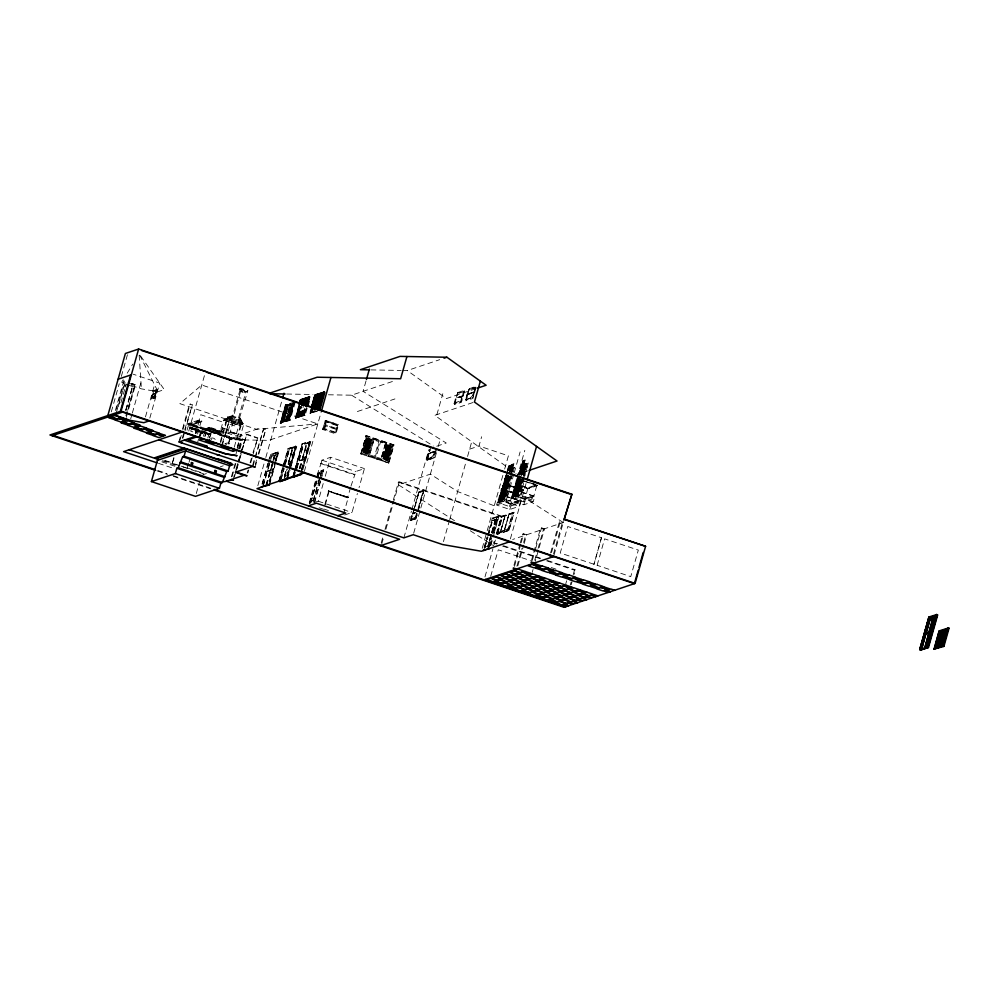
<?xml version="1.0" encoding="UTF-8"?>
<svg xmlns="http://www.w3.org/2000/svg" width="999" height="999" viewBox="0 0 999 999"><rect width="100%" height="100%" fill="white"/><g stroke="black" fill="none" stroke-linecap="round" stroke-linejoin="round"><path stroke-width="0.75" stroke-dasharray="5 3.75" d="M111.289 411.863L119.231 383.778M121.329 376.386L127.597 354.208M115.347 410.564L124.001 379.982M116.433 409.253L124.4 381.131M116.321 412.5L125.25 382.03L117.47 409.49M120.916 402.759L126.211 384.053L124.65 389.785M125.737 410.202L132.517 386.451L125.799 410.177M125.899 410.726L132.817 386.276M125.874 415.696L134.79 385.227L127.422 411.251M126.286 417.357L135.502 384.79L131.369 383.404M130.682 418.893L131.918 414.523M132.33 413.062L140.984 382.48M145.479 416.87L154.545 384.827M151.473 397.34L154.008 396.491L154.932 394.068L154.233 396.566L151.698 397.415L152.185 394.842L155.644 393.706C162.05 386.026 147.34 394.393 156.344 390.809L155.632 393.306L152.385 394.505L151.423 397.914L154.97 397.215L151.423 397.914M151.411 398.901L153.771 390.572L157.055 389.473L154.995 397.889L151.411 398.901L154.995 397.889M156.606 390.297L153.796 391.246L152.385 394.505M151.711 399.001L154.071 390.671L157.355 389.56M152.16 398.164L153.796 391.246M154.246 396.965L155.644 393.706M153.097 394.155L155.407 393.231L156.344 390.809M154.695 397.802L157.055 389.473M149.825 418.044L159.715 383.092L133.279 374.238M179.62 465.646L172.278 463.186L173.888 457.467M172.278 463.186L174.363 457.305M178.833 441.97L180.894 434.69M182.542 428.871L189.548 404.108L192.457 404.607L185.04 430.831M179.945 440.284L182.417 431.543M182.829 430.082L190.247 403.871M182.268 438.349L184.328 431.068M184.74 429.607L192.457 404.607M182.979 438.111L184.628 432.28M188.124 423.663L230.082 437.724L242.532 439.485L229.171 436.451L228.946 437.2L242.307 440.247L229.87 438.474L187.912 424.413L188.124 423.663L199.3 419.905L201.948 420.791L201.736 421.553L191.396 425.025L230.22 438.037L191.995 424.812L201.948 420.791M187.075 430.219L188.898 423.788M188.761 431.031L205.07 373.364M190.11 428.134C197.927 425.424 184.578 431.855 190.834 424.125M191.758 427.934L192.832 424.15M195.329 433.191L196.266 430.169L195.529 432.779L190.759 431.181L191.571 427.997L210.664 434.39M187.912 424.413L199.088 420.666L200.762 414.735L225.587 423.052M195.617 433.279L196.566 430.269L205.519 433.266L204.158 437.774M196.066 433.628L199.088 420.666M196.978 431.905L198.351 430.082L196.978 431.905L202.123 433.628L203.484 431.805L202.123 433.628M181.081 466.133L186.963 468.106L188.174 463.823M186.963 468.106L188.649 463.661M189.048 462.225L190.26 457.942M197.527 434.115L201.361 420.604M197.69 442.157L198.539 439.16M198.963 437.674L200.649 431.705M199.675 436.276L200.949 431.805M199.975 436.376L201.236 431.893M200.437 436.051L202.322 429.42L205.607 428.321L209.278 429.558L209.915 427.285L223.139 431.718L219.855 432.817L206.631 428.384L205.994 430.656L202.322 429.42M203.359 436.276L205.607 428.321M204.87 436.388L205.819 433.366L210.29 434.865L209.353 437.887M204.97 436.351L205.819 433.366M208.891 427.759L221.378 431.955L220.767 434.066L208.292 429.882L208.928 427.609L221.416 431.793L220.055 432.392L207.58 428.209M190.022 428.434L208.529 434.64L210.552 433.966L192.045 427.759M207.804 438.024L209.927 430.532M209.653 437.987L211.026 433.728L191.933 427.322L189.822 428.034M196.279 493.518L199.875 480.794M203.396 474.6L203.609 473.838L178.659 465.484M228.871 417.857L230.931 417.17L231.219 416.183L229.146 416.87L228.871 417.857L238.711 421.153L240.771 420.467L241.059 419.48L238.449 419.742L229.97 416.845L227.547 419.268L223.451 420.092L219.455 434.515L220.767 434.066M237.188 447.402L243.619 424.65L239.785 425.387L224.525 420.279L224.812 419.293L227.834 418.281M222.502 427.859L221.428 431.506L226.323 433.116L227.347 429.483L222.452 427.872L227.347 429.483M221.691 431.343L222.565 428.259M242.807 424.375L243.082 423.389L242.145 423.077L239.423 423.988L226.061 419.505L226.336 418.531L229.058 417.619M220.304 441.72L227.36 416.783L238.986 420.167L241.059 419.48M242.145 423.077L242.42 422.09L241.433 421.765L239.036 422.565L227.297 418.631L227.572 417.644L229.97 416.845M220.654 442.769L228.072 416.546M222.153 443.743L230.27 417.295L222.852 443.506M227.135 429.582L226.186 432.967L221.815 431.306M232.492 415.534L230.519 417.082L232.492 415.534L233.641 415.909L241.171 389.31L240.085 389.672L232.555 416.271L240.422 418.194L240.147 419.168M239.31 389.535L240.796 388.324L247.852 390.684L247.627 391.471L246.366 391.895L239.31 389.535L240.796 388.324M236.726 433.741L228.172 431.093L230.107 424.275L232.68 423.414L240.909 426.173L238.336 435.252L236.089 436.014L227.859 433.254L228.509 430.981L236.726 433.741L236.089 436.014M240.771 391.383L241.483 389.91L245.304 391.196C245.554 395.679 235.439 388.049 244.917 392.557M241.096 391.283L241.483 389.91M227.859 433.254L230.12 432.505L232.68 423.414M228.209 444.006L230.02 437.574M229.87 438.474L230.082 437.724M228.671 443.843L230.432 437.275M230.869 438.648L231.081 437.899M244.593 392.669L245.304 391.196M238.436 418.244L245.966 391.633M238.449 419.742L240.422 418.194M246.366 391.895L247.852 390.684M239.51 417.882L247.627 391.471M238.711 421.153L238.986 420.167M239.036 422.565L239.323 421.578L241.708 420.779L241.433 421.765M236.401 433.853L238.324 427.035L240.909 426.173M239.423 423.988L239.698 423.002L242.42 422.09M239.785 425.387L240.06 424.413L243.082 423.389M234.303 447.09L240.334 425.749L243.619 424.65M238.012 437.974L237.799 438.736L239.673 439.36M242.545 424.463L242.819 423.476M239.073 439.56L239.285 438.798M237.175 448.289L239.797 439.023M236.039 453.808L237.238 449.55M237.637 448.139L240.26 438.873M238.636 448.788L241.258 439.523M239.111 448.626L241.733 439.36M231.381 476.873L235.901 460.901M239.598 447.839L242.07 439.135L244.967 439.635L242.095 449.8M232.093 476.635L236.613 460.664M239.897 449.063L242.769 438.898M233.591 477.609L234.415 474.712M236.051 468.906L244.967 439.635M235.364 472.252L237.837 463.524M238.249 462.062L240.722 453.321M241.134 451.873L246.778 434.153L257.804 437.849L253.271 453.871M234.29 477.372L235.939 471.565M236.351 470.117L241.683 451.248M236.888 469.105L239.36 460.364M239.772 458.916L241.833 451.635M242.245 450.174L246.778 434.153M247.203 473.039L248.027 470.129M250.087 462.837L251.323 458.479M252.972 452.647L257.804 437.849M247.914 472.802L248.739 469.892M250.799 462.599L252.859 455.319M252.672 465.134L263.686 428.484L265.884 429.233L258.878 453.983M252.972 466.358L263.686 428.484M255.294 464.41L256.531 460.039M258.179 454.22L265.884 429.233M255.17 467.095L257.23 459.815M257.842 485.664L265.397 458.953M265.821 457.467L282.305 399.213M262 484.078L267.869 463.361M268.281 461.875L270.379 454.483L277.884 451.96L275.674 460.939M262.3 484.178L268.993 460.502M269.418 459.016L270.679 454.582L278.184 452.06M295.229 402.235L290.085 420.404L280.22 423.077L285.364 404.907L290.459 403.196M280.669 422.24L285.377 405.582L291.72 403.459L292.445 403.708L287.737 420.367L280.669 422.24L289.41 419.505L287.3 420.217L292.008 403.559L294.118 402.847M263.249 484.415L270.205 459.84M270.617 458.391L271.428 455.507L278.471 453.146L276.423 460.364M262.962 486.301L267.12 471.615L270.304 470.691L267.12 471.615M269.593 463.736L267.52 471.078L269.38 463.661M280.956 422.34L285.677 405.681L287.787 404.97L283.067 421.628M263.187 486.376L267.345 471.69M270.005 462.262L271.678 456.393L274.625 455.394L271.678 456.393M281.169 423.401L286.313 405.232L285.364 404.907M283.516 421.778L288.224 405.119L292.445 403.708M284.053 420.779L285.814 420.329L284.053 420.779L288.249 405.931L290.022 405.494L288.249 405.931M265.921 485.314L270.08 470.616M272.752 461.201L270.479 470.092L267.295 471.004M273.164 459.727L274.413 455.332M284.265 420.854L288.474 406.006M265.946 486.126L274.95 454.32M266.483 485.127L270.642 470.429L273.826 469.518L270.642 470.429M275.2 455.207L271.041 469.905L274.975 455.132L278.147 454.22L274.975 455.132M266.708 485.202L270.866 470.504M285.602 420.254L289.797 405.419M285.627 421.079L290.334 404.408L289.598 404.17M286.164 420.067L287.937 419.63L286.164 420.067L290.359 405.232L292.133 404.782M286.388 420.142L290.584 405.307L293.456 404.32M269.255 481.705L274.575 462.912M274.987 461.476L277.447 452.797L278.471 453.146M269.518 481.568L274.962 462.325M275.374 460.839L277.884 451.96M269.805 481.668L275.249 462.425M269.443 484.128L273.601 469.443M275.437 462.962L273.988 468.906L270.816 469.83M275.849 461.488L277.934 454.145M287.712 419.555L291.908 404.707M269.468 484.952L274.825 465.971M289.111 419.405L293.431 404.133M280.22 423.077L289.136 420.092L294.28 401.91M294.568 402.01L289.423 420.192L280.507 423.176L285.652 405.007L293.294 402.435M307.105 408.379L305.12 415.372L295.254 418.032L298.813 405.457M304.732 408.379L302.772 415.322L295.704 417.207L298.838 406.094M299.101 405.557L295.542 418.131L304.458 415.147L306.443 408.154M295.991 417.295L299.138 406.193M299.55 405.631L296.528 416.296L298.077 415.771L300.836 406.031L299.288 406.556M296.204 418.356L299.762 405.781M278.771 481.143L282.542 467.819M282.954 466.333L287.987 448.576L295.492 446.053L296.74 446.478L290.459 468.681M279.058 481.231L288.274 448.676L295.791 446.153L289.498 468.356M280.12 478.271L283.791 465.259M284.203 463.811L288.299 449.35L296.74 446.478M298.102 416.595L300.849 406.868M280.02 481.555L283.791 468.231M284.203 466.758L289.235 449.001L287.987 448.576M281.069 478.783L283.953 468.606M284.94 465.084L289.061 450.549L292.145 449.662L288.024 464.198L292.145 449.662M298.551 416.745L301.298 407.018M280.881 480.307L284.166 468.681M285.577 463.711L289.061 450.549M299.088 415.734C301.099 416.745 300.1 413.648 301.598 406.83M299.3 415.809L301.823 406.905M300.637 415.222L302.734 407.792M300.662 416.034L303.371 406.381M301.198 415.022C302.472 415.534 302.847 414.622 303.296 407.604M301.411 415.097L303.521 407.679M284.34 476.361L286.401 469.093M284.565 476.436L286.626 469.168M284.365 477.335L286.413 470.104M288.049 464.323L292.557 448.414M284.178 479.058L287.063 468.881M288.461 463.911L292.582 449.363L295.667 448.476L291.546 463.024L288.686 463.986L292.582 449.363M302.772 415.322L304.683 406.843M284.815 477.672L287.275 468.956M302.747 414.51L304.845 407.093M286.863 475.811L289.31 467.132M289.722 465.684L295.042 446.89L296.066 447.24L290.759 466.034M295.704 417.207L304.146 414.373L305.856 408.554L304.308 409.066M287.113 475.661L289.635 466.783M290.047 465.297L295.492 446.053M295.254 418.032L304.171 415.047L306.144 408.054M287.15 475.911L289.61 467.232M290.022 465.784L295.342 446.99M286.576 478.721L289.086 469.842M287.038 478.096L291.383 463.623L288.511 464.585M287.887 476.148L290.559 466.533M287.525 479.033L290.035 470.154M317.183 411.326L309.852 413.136L311.039 408.941M315.259 411.138L310.302 412.3L311.089 409.528M311.338 409.041L310.152 413.236L319.068 410.252M310.589 412.4L311.376 409.627M292.832 476.411L294.093 471.965M294.518 470.492L302.048 443.843L309.565 441.333L310.814 441.745L302.01 472.827M311.663 409.54L311.139 411.401L312.687 410.876M293.481 474.887L295.117 469.105M295.529 467.657L302.073 444.53L310.14 442.507L302.372 469.98M310.801 413.461L311.988 409.265M293.132 476.511L294.393 472.065M294.805 470.591L302.347 443.943L309.852 441.433L301.061 472.515M293.793 474.987L295.429 469.205M295.829 467.757L302.372 444.63L310.814 441.745M294.081 476.835L303.296 444.268L302.048 443.843M296.79 468.231L298.838 460.964L301.923 460.077L298.838 460.964M299.013 460.364L303.122 445.816L306.206 444.93L302.098 459.478L299.238 460.439L303.122 445.816M297.003 468.306L299.063 461.038M299.238 468.731L301.71 460.002M299.463 468.806L306.618 443.693M299.9 468.506L302.36 459.79L305.444 458.903L302.36 459.79M302.535 459.178L306.643 444.642L309.727 443.756L305.619 458.291L302.759 459.253L306.643 444.642M300.112 468.581L302.585 459.865M301.336 469.63L309.116 442.17M301.648 469.742L309.565 441.333M301.523 471.915L305.232 458.828M304.358 471.403L321.516 410.801M322.702 429.47L325.362 420.354L338.586 424.787L335.914 433.903L322.702 429.47L325.362 420.354L338.586 424.787M335.614 432.829L323.651 428.958L325.886 421.353L337.637 425.299L335.402 432.892L337.637 425.299M324.6 428.509L325.362 425.786L336.089 429.37L335.239 432.13L324.525 428.534L325.362 425.786M325.474 424.787L326.323 422.04L337.038 425.624L336.201 428.384L325.549 424.762M309.24 502.897L316.683 476.598M317.095 475.137L321.104 463.224L354.882 474.55L355.744 471.516L364.423 468.606L359.041 487.637M309.503 503.633L316.458 479.058M316.87 477.609L318.506 471.828L323.289 470.916L318.506 471.828M321.104 463.224L321.965 460.189L330.644 457.28L364.423 468.606M309.952 503.971L316.92 479.532M317.332 478.084L319.218 471.266L323.539 469.817L321.303 478.833M310.677 502.584L319.505 471.353L323.826 469.905M310.939 502.534L318.306 476.511M318.718 475.062L319.53 472.177M313.199 500.474L321.004 472.914L313.424 500.549L310.764 501.298L313.424 500.549M313.261 502.372L322.265 470.566M314.285 502.722L321.428 477.247M321.853 475.761L323.539 469.817M314.573 502.622L320.879 480.319M314.273 502.522L318.219 501.198L323.601 482.167M325.262 476.311L330.644 457.28M350.562 487.562L347.577 497.839L328.271 491.033L348.414 497.277L328.271 491.033M324.787 504.807L328.571 491.408L347.664 497.802M328.184 491.333L329.021 490.784M325.349 504.62L329.133 491.208L328.484 491.433M366.021 380.969L363.087 391.346L446.241 443.019L434.74 446.878M350.974 486.138L354.882 474.55M343.594 513.998L348.226 497.614M360.701 453.821L366.146 435.539L394.056 444.892L388.911 463.061L360.701 453.821L388.911 463.061M361.001 453.708L366.146 435.539M361.738 453.271L366.458 436.613L361.738 453.271L388.174 462.137L392.894 445.479L366.358 436.638M344.643 514.997L351.998 512.524L357.38 493.494M373.064 438.823L368.344 455.482L381.705 459.865L386.426 443.206L372.964 438.861M368.494 455.444L373.201 438.786M369.705 454.807L373.826 439.985L378.746 441.583L374.475 456.456L369.63 454.832L373.901 439.96M375.1 457.654L379.583 441.071M381.156 458.641L376.236 457.043L380.432 442.195L385.352 443.806L381.081 458.666L385.352 443.806M386.276 443.256L381.705 459.865M388.599 463.174L393.843 444.967L365.846 435.639M381.231 542.782L383.329 535.377M385.002 529.47L392.957 501.361M393.369 499.875L398.401 482.13L399.338 481.805L502.135 516.271L497.14 533.941M381.755 543.943L383.841 536.55M385.939 529.17L399.338 481.805M436.888 414.622L442.807 393.731M403.871 537.862L411.388 511.263M411.813 509.79L428.808 449.712M435.939 450.611L434.066 457.242L427.497 459.44L426.536 459.128L428.034 453.821L435.127 451.785L428.034 453.821M436.6 448.439L434.078 457.917L427.048 460.277L429.92 449.188M427.048 460.277L430.469 448.164M427.497 459.44L430.119 450.162M424.001 489.985L415.996 518.818L410.839 520.541L418.831 491.72L424.15 490.034L418.831 491.72M410.839 520.541L414.098 509.04M414.498 507.592L418.981 491.77M417.195 513.836C417.008 520.329 405.881 523.763 413.324 512.537M414.947 506.793L419.006 492.445L423.701 490.871L417.607 512.4M415.522 517.445L411.064 518.843L415.522 517.445L416.745 512.549M418.156 508.141L422.902 491.396L418.581 492.844M415.547 517.981L417.257 511.925L412.562 513.498L416.371 512.425M423.701 490.871L417.382 511.476L412.687 513.049L415.334 512.362M426.536 459.128L433.104 456.918L434.602 451.623M413.673 533.241L436.551 452.36M438.199 446.553L440.247 439.298M454.07 403.571L455.581 398.276L462.662 396.241L464.16 390.946L461.376 401.61L454.07 403.571L461.376 401.61M454.807 403.821L457.592 393.144L464.385 391.021M454.433 402.909L460.626 400.824L461.788 396.74L455.594 398.813M460.651 401.373L462.15 396.066M462.649 395.704L463.661 391.558L462.649 395.704L456.443 397.777M467.082 394.418L469.105 389.285L475.899 387.15L472.889 397.752L465.584 399.712L467.082 394.418L474.175 392.382L475.674 387.075M466.321 399.962L469.105 389.285M465.584 399.712L472.165 397.515L473.663 392.207M474.163 391.833L475.162 387.699L474.163 391.833L467.957 393.918M443.456 541.62L449.288 521.003M449.712 519.53L465.896 462.312M467.557 456.456L472.252 439.885M469.63 449.15L479.008 445.991L481.63 436.738M482.217 548.326L486.775 532.205M487.187 530.744L502.984 474.95M504.645 469.068L508.391 455.844L479.008 445.991M484.065 547.252L486.925 537.125M488.561 531.343L492.245 518.331L498.763 516.745L492.245 518.331M483.741 550.461L487.512 537.15M487.937 535.664L492.957 517.907L499.213 515.909M498.563 499.575L497.702 502.609L509.453 506.543L517.907 503.708L518.756 500.686L510.314 503.508L498.089 499.737L496.59 505.032L509.815 509.465L519.193 506.318L520.691 501.011L507.242 496.665L510.252 485.576L523.464 489.822L513.486 493.581M501.186 489.098L501.61 488.474L513.661 492.507L522.302 489.61L513.511 493.044L501.186 489.098L514.11 493.431M484.815 547.702L487.762 536.888M488.174 535.414L492.957 517.907M498.326 499.65L501.61 488.474M484.94 547.552L487.987 536.962M488.399 535.489L493.131 518.631M507.105 474.737L499.338 502.21L498.376 501.885L506.968 471.528M505.594 476.423L508.029 475.599L501.036 500.349L498.738 501.223L506.156 475M499.1 502.285L508.091 469.655L498.663 502.972L504.77 500.924L512.512 473.526M495.217 519.393L487.724 546.728L495.442 519.468L492.307 520.367L495.442 519.468M509.39 470.816L509.84 469.805L508.603 474.175M487.974 547.252L491.658 534.24M492.07 532.792L497.002 516.945L492.357 532.892M508.191 475.636L501.173 500.399L498.738 501.223M488.336 546.428L490.884 537.437M492.207 532.742L497.002 516.945M501.198 500.949L508.254 476.011M511.001 474.687L512.649 468.856L510.064 469.63L509.752 470.741L512.187 469.93M488.061 547.976L491.033 537.487M510.589 476.148L503.996 499.45L501.548 500.274L508.566 475.512M508.978 474.05L510.064 469.63M488.711 547.664L491.258 538.661M488.861 547.714L491.408 538.711M493.281 532.105L497.377 517.07L493.281 532.105L492.482 532.38M489.697 545.367L492.557 535.239M492.969 533.791L497.877 516.446M490.584 545.654L492.482 538.374M494.255 532.642L498.613 516.695L492.982 518.581M490.834 545.504L499.063 515.859M503.846 499.4L510.576 475.611L508.141 476.436M511.538 472.215L512.499 468.818M498.376 501.885L504.008 499.999L511.376 473.976M511.788 472.527L513.011 468.194L513.961 468.519L507.242 470.579L509.69 469.755M512.937 472.04L514.198 467.607L513.161 472.115M512.737 473.601L504.982 500.162M496.64 544.08L493.706 543.094L494.53 540.147M496.203 534.253L501.198 516.583L514.148 512.262L509.003 530.444L497.127 534.328L509.003 530.444M497.702 502.609L506.156 499.775L507.48 496.59M496.84 533.241L501.548 516.583L513.698 513.099L512.812 512.812L508.104 529.47L496.84 533.241L508.978 529.757L508.104 529.47M500.437 531.53L505.032 515.834L500.574 531.58L497.102 532.742L501.411 516.945L512.4 513.261L507.942 529.008L504.47 530.182L507.942 529.008M513.798 474.25L505.981 501.885L519.193 506.318M514.223 472.752L520.117 451.91M484.977 576.923L492.944 548.763M494.068 544.792L495.479 539.835M497.265 534.378L502.26 516.158L514.148 512.262M497.714 533.541L502.435 516.883M516.808 478.633L510.676 500.312L523.888 504.745L533.279 501.598L534.777 496.291L521.328 491.945L524.338 480.856L536.226 485.427L527.597 488.324L515.272 484.378L528.196 488.711L537.25 485.676M517.232 477.135L524.812 450.337M512.412 494.93L515.696 483.753L527.747 487.787L536.376 484.89L524.338 480.856M509.453 506.543L510.314 503.508M511.788 497.877L512.637 494.855L524.388 498.788L532.842 495.954L531.98 498.988L523.538 501.823L511.788 497.877L520.229 495.054L531.98 498.988M518.319 480.132L513.411 497.49L512.462 497.165L518.593 475.474M490.684 576.336L498.276 549.8L530.444 560.576M519.243 475.287L512.749 498.251L518.843 496.203L524.088 477.684M519.655 473.801L522.177 464.922L519.88 473.876M509.815 509.465L511.313 504.17L520.691 501.011M513.174 497.564L518.206 479.807M504.183 530.269L500.711 531.431L504.183 530.269L508.791 514.572M519.955 474.35L522.415 465.684L521.453 465.359L518.868 474.562L521.303 473.751M504.62 530.232L508.928 514.423M521.028 474.7L523.763 465.034L521.441 473.826M519.792 479.645L515.259 495.679L512.812 496.491L515.109 495.629L519.68 479.483L517.245 480.294M515.272 496.216L524.275 464.41M520.079 479.832L522.527 479.008L518.069 494.73L515.634 495.554L520.217 479.345M517.932 494.68L522.015 480.232L519.58 481.056M523.339 475.561L526.585 464.085L523.488 475.611M512.462 497.165L518.094 495.279L523.001 477.922M523.414 476.486L527.097 463.474L528.046 463.786L521.303 465.959M508.853 530.394L513.998 512.212M524.5 476.198L528.271 462.874L524.725 476.273M524.313 477.759L519.28 495.516L518.094 495.279M520.229 495.054L521.565 491.858L520.054 497.165L533.279 501.598M522.727 490.247L519.73 500.849L510.814 503.846L521.328 465.846L523.763 465.034M510.377 538.886L527.122 479.72M523.538 501.823L524.388 498.788M527.897 488.511L524.887 499.113L533.803 496.128L536.813 485.526M528.196 488.711L515.696 483.753M523.888 504.745L525.387 499.438L534.777 496.291M513.961 565.222L519.83 544.48M520.254 543.006L522.764 534.115L523.701 533.803L526.635 534.777L524.125 543.668M514.485 566.396L520.766 544.168M521.191 542.694L523.701 533.803M516.895 566.208L521.928 548.439M523.601 542.507L525.699 535.102L522.764 534.115M517.832 565.896L523.701 545.154M531.381 560.726L540.596 528.134L541.545 527.822L544.48 528.796L535.252 561.401M532.317 560.414L535.252 550.037M535.676 548.563L541.545 527.822M534.74 560.227L537.674 549.862M538.086 548.376L543.543 529.12L540.596 528.134M532.13 572.489L533.054 569.517M550.574 552.947L559.378 521.828L563.249 522.502L512.649 539.472M551.51 552.634L560.526 520.766M553.508 553.933L562.312 522.814L559.378 521.828M554.033 555.094L564.11 519.468M593.98 564.248L560.252 552.996L567.744 526.498L601.473 537.737L593.98 564.248L601.473 537.737M565.759 583.766L566.695 580.794M570.279 585.002L571.116 582.042M573.214 574.612L574.475 570.167L575.412 569.855L574.15 574.3M571.216 584.69L572.052 581.73M597.115 565.359L604.607 538.848L638.336 550.099L630.744 576.635L597.202 565.322M123.239 379.657L121.666 382.242L125.899 383.653M127.198 373.189L132.73 364.136M135.502 384.79L131.281 383.441M131.531 385.552L141.408 388.861L157.992 391.72L164.298 389.61L139.96 355.057M245.766 391.695L247.04 391.271M199.675 420.866L188.686 424.55L229.807 438.336L241.521 440.122L230.282 438.174L190.622 424.887L201.736 421.553M190.035 427.272L210.851 434.328L208.641 435.064M232.555 416.271L233.641 415.909M227.297 418.631L229.683 417.819M226.061 419.505L228.783 418.593M224.525 420.279L227.547 419.268M206.631 428.384L209.915 427.285M205.994 430.656L206.98 430.332L207.617 428.059L220.105 432.242M208.292 429.882L209.278 429.558M293.581 403.846L292.033 404.37L287.837 419.218L289.385 418.693M285.564 406.955L287.113 406.443M285.439 407.43L286.988 406.905M291.77 405.294L293.319 404.782M285.302 407.892L286.85 407.367M291.646 405.769L293.194 405.244M209.028 433.703L208.729 434.765M285.177 408.354L286.725 407.829M291.508 406.231L293.057 405.706M285.04 408.816L286.588 408.291M291.383 406.693L292.932 406.168M208.529 434.64L211.026 433.728M284.915 409.278L286.463 408.766M291.246 407.155L292.794 406.63M284.777 409.74L286.326 409.228M291.121 407.617L292.67 407.093M284.653 410.202L286.201 409.69M290.984 408.079L292.532 407.567M284.515 410.676L286.064 410.152M290.859 408.541L292.407 408.029M284.39 411.138L285.939 410.614M290.721 409.016L292.27 408.491M284.253 411.6L285.801 411.076M290.597 409.478L292.145 408.953M402.722 370.467L407.255 370.554L439.697 359.665M284.128 412.063L285.677 411.538M290.459 409.94L292.008 409.415M299.151 407.018L300.699 406.506M283.991 412.525L285.539 412.013M290.322 410.402L291.883 409.877M299.026 407.48L300.574 406.968M283.866 412.987L285.414 412.475M290.197 410.864L291.745 410.339M298.888 407.954L300.437 407.43M283.728 413.449L285.277 412.937M290.06 411.326L291.621 410.814M298.763 408.416L300.312 407.892M283.604 413.923L285.152 413.399M289.935 411.788L291.483 411.276M298.626 408.878L300.175 408.354M283.466 414.385L285.015 413.861M289.797 412.262L291.346 411.738M298.501 409.34L300.05 408.816M283.329 414.847L284.89 414.323M289.673 412.724L291.221 412.2M298.364 409.802L299.912 409.278M283.204 415.309L284.752 414.785M289.535 413.186L291.084 412.662M298.239 410.264L299.787 409.752M283.067 415.771L284.628 415.259M289.41 413.648L290.959 413.124M298.102 410.726L299.65 410.214M282.942 416.233L284.49 415.721M289.273 414.11L290.821 413.598M297.977 411.201L299.525 410.676M282.804 416.695L284.353 416.183M289.148 414.573L290.697 414.061M297.839 411.663L299.388 411.138M304.183 409.528L305.731 409.016M282.68 417.17L284.228 416.645M289.011 415.035L290.559 414.523M297.714 412.125L299.263 411.6M304.046 410.002L305.594 409.478M282.542 417.632L284.091 417.107M288.886 415.509L290.434 414.985M297.577 412.587L299.126 412.063M303.921 410.464L305.469 409.94M282.417 418.094L283.966 417.57M288.748 415.971L290.297 415.447M297.452 413.049L299.001 412.525M303.783 410.926L305.332 410.402M328.396 394.78L351.586 395.192L394.855 380.681M282.28 418.556L283.828 418.032M288.624 416.433L290.172 415.909M297.315 413.511L298.863 412.999M303.659 411.388L305.207 410.864M282.155 419.018L283.704 418.506M288.486 416.895L290.035 416.371M297.19 413.973L298.738 413.461M303.521 411.85L305.07 411.338M282.018 419.48L283.566 418.968M288.361 417.357L289.91 416.845M297.053 414.448L298.601 413.923M303.396 412.312L304.945 411.8M281.893 419.942L283.441 419.43M288.224 417.819L289.772 417.307M296.928 414.91L298.476 414.385M303.259 412.774L304.807 412.262M311.526 410.002L313.074 409.49M281.755 420.417L283.304 419.892M288.099 418.281L289.648 417.769M296.79 415.372L298.339 414.847M303.134 413.249L304.683 412.724M311.401 410.477L312.949 409.952M258.242 428.683L239.373 435.015L243.956 435.102L230.319 439.672L268.743 440.372L317.794 423.913L201.773 385.027L179.857 403.646L256.418 429.295L317.794 423.913M281.631 420.879L283.179 420.354M287.962 418.756L289.51 418.231M296.666 415.834L298.214 415.309M302.997 413.711L304.545 413.186M302.872 414.173L304.42 413.648M310.302 412.3L317.345 409.94M302.335 415.172L304.146 414.373M309.852 413.136L316.221 411.001M325.886 421.353L337.537 425.324M357.38 411.526L394.93 398.926M323.651 428.958L324.937 425.099L336.563 429.083M220.429 466.733L223.239 465.784M202.884 474.675L206.356 473.613M277.447 452.797L270.404 455.157L271.428 455.507M295.042 446.89L287.999 449.25L296.066 447.24M310.14 442.507L302.073 444.53M463.798 391.608L457.604 393.693M475.312 387.749L469.118 389.822M475.836 388.698L446.453 398.551L407.255 370.554M462.662 396.241L455.581 398.276M467.607 394.58L474.175 392.382M288.299 464.51L291.159 463.548M473.002 402.522L434.777 415.334L516.096 473.426M392.894 445.479L388.174 462.137M321.004 472.914L318.569 473.726L321.228 472.989M426.898 460.227L434.078 457.917M347.664 497.527L348.414 497.277M423.251 490.721L419.006 492.445M511.5 464.535L513.948 463.711M522.777 460.751L525.212 459.94M508.566 465.896L511.013 465.084M511.388 464.96L513.823 464.135M522.652 461.176L525.087 460.364M508.454 466.321L510.889 465.509M511.263 465.384L513.711 464.56M522.527 461.6L524.975 460.789M508.329 466.745L510.764 465.934M511.113 465.909L513.561 465.097M522.377 462.137L524.825 461.313M508.179 467.282L510.614 466.458M510.964 466.446L513.411 465.621M522.227 462.662L524.675 461.85M508.029 467.819L510.464 466.995M510.826 466.92L513.274 466.108M522.09 463.149L524.537 462.325M507.892 468.294L510.339 467.47M510.689 467.407L513.136 466.583M521.965 463.623L524.4 462.799M507.754 468.768L510.202 467.957M510.564 467.882L512.999 467.057M521.828 464.098L524.263 463.286M507.617 469.243L510.064 468.431M510.427 468.356L512.862 467.544M521.69 464.572L524.125 463.761M507.492 469.73L514.198 467.607M521.565 464.997L528.271 462.874M514.41 467.682L507.367 470.154L508.329 470.404M521.453 465.422L528.496 462.949M526.585 464.085L524.15 464.91L521.565 474.575L524.013 473.751M507.092 471.103L509.54 470.292M524.025 465.334L526.461 464.51M509.877 470.267L512.325 469.455M521.153 466.496L523.588 465.671M523.901 465.759L526.348 464.935M521.016 466.97L523.451 466.146M523.751 466.283L526.198 465.472M509.615 471.228L512.05 470.404M520.879 467.445L523.314 466.633M523.601 466.82L526.048 465.996M509.478 471.703L511.913 470.879M520.741 467.919L523.176 467.107M523.464 467.295L525.911 466.483M509.34 472.177L511.788 471.366M520.604 468.406L523.051 467.582M509.215 472.602L511.663 471.79M520.491 468.831L522.927 468.007M523.339 467.782L525.774 466.958M520.367 469.255L522.802 468.431M523.201 468.256L525.636 467.432M520.217 469.78L522.652 468.968M523.214 468.781L525.649 467.957M523.089 469.205L525.524 468.381M520.067 470.317L522.502 469.493M522.939 469.742L525.374 468.918M519.93 470.791L522.365 469.98M519.792 471.266L522.24 470.454M522.789 470.267L525.224 469.455M519.655 471.753L522.102 470.929M522.652 470.741L525.099 469.93M505.457 476.898L507.904 476.073M519.53 472.227L521.965 471.403M522.39 471.116L524.825 470.304M505.319 477.372L507.767 476.56M519.405 472.652L521.84 471.828M522.252 471.603L524.687 470.779M505.207 477.797L507.642 476.985M508.016 476.86L510.464 476.036M519.28 473.076L521.728 472.252M522.115 472.077L524.562 471.253M505.082 478.221L507.517 477.41M507.904 477.285L510.339 476.461M519.168 473.501L521.603 472.677M521.977 472.552L524.425 471.74M517.357 474.313L527.634 470.866M504.932 478.758L507.367 477.934M507.754 477.809L510.189 476.998M519.018 474.038L521.453 473.214M522.002 473.026L524.45 472.215M504.782 479.283L507.217 478.471M507.592 478.346L510.039 477.522M521.853 473.563L524.3 472.739M504.645 479.77L507.092 478.946M507.467 478.821L509.902 477.997M521.703 474.088L524.15 473.276M504.507 480.244L506.955 479.42M507.33 479.295L509.765 478.484M504.37 480.719L506.818 479.907M507.192 479.782L509.627 478.958M521.441 475.049L523.876 474.225M504.245 481.193L506.68 480.382M507.055 480.257L509.502 479.433M504.12 481.618L506.555 480.806M506.943 480.681L509.378 479.857M503.996 482.042L506.443 481.231M506.818 481.106L509.253 480.282M503.846 482.579L506.293 481.755M506.668 481.63L509.103 480.819M503.696 483.116L506.143 482.292M506.518 482.167L508.953 481.343M415.309 513.036L412.425 513.998L415.459 513.086M503.558 483.591L506.006 482.767M506.381 482.642L508.816 481.83M503.434 484.065L505.869 483.254M506.243 483.116L508.691 482.305M517.507 479.345L519.955 478.521M503.296 484.54L505.731 483.728M506.106 483.603L508.553 482.779M517.37 479.82L519.817 479.008M503.159 485.027L505.594 484.203M505.969 484.078L508.416 483.254M503.034 485.452L505.482 484.627M505.856 484.503L508.291 483.678M517.12 480.719L519.555 479.907M502.922 485.876L505.357 485.052M505.731 484.927L508.179 484.103M516.995 481.143L519.443 480.332M519.817 480.207L522.252 479.383M502.772 486.401L505.207 485.589M505.581 485.464L508.029 484.64M516.845 481.68L519.293 480.856M519.692 480.631L522.14 479.807M502.622 486.938L505.057 486.113M505.432 485.989L507.879 485.177M516.695 482.217L519.143 481.393M519.43 481.58L521.865 480.769M502.485 487.412L504.92 486.6M505.294 486.463L507.742 485.651M516.558 482.692L519.005 481.868M519.28 482.117L521.715 481.293M502.347 487.887L504.782 487.075M505.157 486.95L507.604 486.126M516.433 483.166L518.868 482.355M519.143 482.592L521.578 481.78M502.21 488.374L504.657 487.549M505.032 487.425L507.467 486.6M516.296 483.641L518.731 482.829M519.005 483.066L521.441 482.255M502.072 488.848L504.52 488.024M504.895 487.899L507.33 487.087M516.158 484.128L518.593 483.304M411.288 519.705L415.984 518.131M501.96 489.273L504.395 488.449M504.77 488.324L507.217 487.512M516.033 484.552L518.481 483.728M518.868 483.553L521.316 482.729M501.835 489.697L504.283 488.873M504.657 488.748L507.092 487.937M515.921 484.977L518.356 484.153M518.731 484.028L521.178 483.204M410.689 520.491L415.996 518.818M501.71 490.122L504.158 489.298M504.532 489.173L506.968 488.361M515.796 485.402L518.244 484.577M518.618 484.453L521.053 483.628M501.56 490.646L504.008 489.835M504.383 489.71L506.818 488.886M515.646 485.926L518.094 485.114M518.493 484.877L520.929 484.053M501.411 491.183L503.858 490.359M504.233 490.234L506.668 489.423M515.496 486.463L517.932 485.639M518.344 485.414L520.779 484.59M501.286 491.658L503.721 490.846M504.095 490.721L506.53 489.897M515.359 486.938L517.807 486.126M518.194 485.939L520.629 485.127M501.148 492.145L503.583 491.321M503.958 491.196L506.406 490.372M515.222 487.412L517.669 486.6M518.056 486.413L520.504 485.601M501.011 492.619L503.446 491.795M503.821 491.67L506.268 490.859M515.097 487.899L517.532 487.075M517.919 486.9L520.367 486.076M500.874 493.094L503.309 492.282M503.696 492.157L506.131 491.333M514.96 488.374L517.395 487.549M517.782 487.375L520.229 486.55M500.749 493.518L503.196 492.707M503.571 492.582L506.006 491.758M514.835 488.798L517.282 487.974M517.657 487.849L520.092 487.037M500.636 493.943L503.071 493.131M503.446 493.007L505.894 492.182M514.71 489.223L517.157 488.399M517.532 488.274L519.967 487.462M517.407 488.698L519.855 487.887M500.487 494.48L502.922 493.656M503.296 493.531L505.744 492.719M514.56 489.747L517.007 488.936M500.337 495.005L502.772 494.193M503.146 494.068L505.594 493.244M514.41 490.284L516.858 489.46M517.257 489.235L519.705 488.411M500.199 495.492L502.634 494.667M503.009 494.542L505.457 493.718M514.285 490.759L516.72 489.947M517.107 489.76L519.555 488.948M500.062 495.966L502.497 495.142M502.884 495.017L505.319 494.205M514.148 491.246L516.583 490.422M516.97 490.247L519.418 489.423M499.925 496.441L502.372 495.629M502.747 495.492L505.182 494.68M514.01 491.72L516.446 490.896M516.845 490.721L519.28 489.897M499.787 496.915L502.235 496.103M502.609 495.979L505.044 495.154M513.873 492.195L516.308 491.383M516.708 491.196L519.143 490.384M499.675 497.34L502.11 496.528M502.485 496.403L504.932 495.579M513.748 492.619L516.196 491.808M516.57 491.683L519.005 490.859M499.55 497.764L501.998 496.953M502.372 496.828L504.807 496.003M513.673 493.281L523.464 489.822M527.747 488.561L537.537 485.089M516.333 492.532L518.768 491.708M499.4 498.301L501.848 497.477M502.222 497.352L504.657 496.54M516.183 493.056L518.618 492.245M499.25 498.838L501.685 498.014M502.072 497.889L504.507 497.065M513.336 494.105L515.771 493.294M516.033 493.593L518.469 492.769M499.113 499.313L501.56 498.489M501.935 498.364L504.37 497.552M512.637 494.855L525.387 499.438M513.199 494.592L515.634 493.768M515.896 494.068L518.331 493.244M498.976 499.787L501.423 498.976M501.798 498.838L504.233 498.026M513.061 495.067L515.496 494.243M515.759 494.542L518.194 493.731M498.851 500.262L501.286 499.45M501.66 499.325L504.108 498.501M512.924 495.541L515.372 494.73M515.621 495.017L518.069 494.205M498.713 500.749L501.148 499.925M501.523 499.8L503.971 498.976M512.787 496.016L515.234 495.204M501.548 500.274L503.996 499.45M515.634 495.554L518.069 494.73M497.102 532.742L500.574 531.58M493.706 543.094L497.577 543.756M484.865 547.127L487.487 546.253M370.966 369.892L401.211 370.442M286.663 394.018L312.949 394.493M472.165 397.515L472.889 397.752M531.793 483.166L536.101 484.615M524.325 481.343L537.387 485.626M239.535 388.748L246.578 391.108M287.487 404.87L288.224 405.119M433.104 456.918L434.066 457.242M304.171 415.047L305.12 415.372M510.252 485.576L522.302 489.61M523.314 490.347L510.102 486.113L523.164 490.397M366.945 438.274L371.79 439.91M386.775 444.93L391.62 446.553M366.82 438.748L371.665 440.372M386.638 445.392L391.496 447.015M366.683 439.21L371.528 440.834M386.513 445.854L391.358 447.477M366.558 439.672L371.403 441.296M386.376 446.316L391.233 447.939M366.421 440.134L371.266 441.758M386.251 446.778L391.096 448.401M521.091 492.02L532.842 495.954M366.296 440.596L371.141 442.22M386.113 447.24L390.959 448.863M366.158 441.058L371.004 442.682M385.989 447.714L390.834 449.338M366.034 441.521L370.879 443.156M385.851 448.176L390.696 449.8M365.896 441.995L370.741 443.618M385.726 448.638L390.572 450.262M365.771 442.457L370.617 444.08M385.589 449.1L390.434 450.724M365.634 442.919L370.479 444.543M385.464 449.562L390.309 451.186M501.336 488.573L514.26 492.907M365.509 443.381L370.354 445.005M385.327 450.025L390.172 451.648M365.372 443.843L370.217 445.467M385.202 450.487L390.047 452.11M365.247 444.305L370.092 445.929M385.065 450.961L389.91 452.584M365.11 444.767L369.955 446.403M384.94 451.423L389.785 453.047M364.985 445.242L369.83 446.865M384.802 451.885L389.647 453.509M289.136 420.092L290.085 420.404M364.847 445.704L369.692 447.327M384.677 452.347L389.523 453.971M364.722 446.166L369.568 447.789M384.54 452.809L389.385 454.433M364.585 446.628L369.43 448.251M384.415 453.271L389.26 454.895M364.46 447.09L369.305 448.713M384.278 453.733L389.123 455.357M364.323 447.552L369.168 449.175M384.153 454.208L388.998 455.831M364.185 448.027L369.043 449.65M384.016 454.67L388.861 456.293M364.061 448.489L368.906 450.112M383.891 455.132L388.736 456.755M507.005 496.74L518.756 500.686M363.923 448.951L368.781 450.574M383.753 455.594L388.599 457.217M363.798 449.413L368.643 451.036M383.628 456.056L388.474 457.679M363.661 449.875L368.519 451.498M383.491 456.518L388.336 458.141M363.536 450.337L368.381 451.96M383.366 456.98L388.211 458.603M363.399 450.799L368.256 452.422M383.229 457.455L388.074 459.078M363.274 451.273L368.119 452.897M383.104 457.917L387.949 459.54M363.137 451.735L367.994 453.359M382.967 458.379L387.812 460.002M506.156 499.775L517.907 503.708M363.012 452.197L367.857 453.821M382.842 458.841L387.687 460.464M504.008 499.999L504.97 500.312M498.089 499.737L511.313 504.17M230.794 416.096L238.736 418.756M240.771 420.467L241.708 420.779M127.972 382.942L134.79 385.227M131.731 384.415L134.465 385.339M262.974 428.721L265.185 429.458M227.572 417.644L239.323 421.578M127.622 384.865L132.442 386.476M226.336 418.531L239.698 423.002M509.94 514.36L509.065 514.073L504.345 530.731L505.232 531.018M224.812 419.293L240.06 424.413M223.451 420.092L240.334 425.749M506.193 515.621L505.307 515.322L500.586 531.992L501.473 532.28M230.107 424.275L238.324 427.035M398.401 482.13L501.198 516.583M246.079 434.39L257.093 438.086M321.965 460.189L355.744 471.516M230.12 432.505L238.336 435.252M320.404 463.461L354.183 474.787M242.07 439.135L244.268 439.872M192.208 424.063L229.171 436.451M196.266 430.169L191.396 428.596L210.489 435.002M197.914 431.593L203.059 433.316M320.829 473.239L318.793 474.075M503.446 545.729L540.172 558.041M547.514 560.501L575.412 569.855M502.509 546.041L540.696 558.841M546.578 560.814L574.475 570.167M328.933 491.083L348.326 497.577M551.223 567.544L557.08 569.505M318.219 501.198L351.998 512.524M313.199 500.199L311.164 501.036M324.076 509.09L328.484 510.564M319.118 507.792L323.514 509.278M165.397 460.564L172.74 463.024M187.425 467.957L202.123 472.877M163.973 460.564L177.185 464.985M162.288 460.826L176.973 465.746M161.826 461.85L176.511 466.783M158.504 463.336L174.5 468.693M158.067 470.591L166.945 473.563M172.852 475.536L211.301 488.424M157.13 470.904L167.482 474.375M173.401 476.348L210.364 488.748M351.586 395.192L433.416 446.053M563.249 522.502L522.402 496.378L494.243 505.819L457.629 491.558L430.394 474.138L398.476 484.84L454.62 520.754M470.279 530.769L493.781 545.804M139.735 355.132L157.992 391.72M139.161 355.294L141.408 388.861M210.864 439.011A3.684 3.496 71.5 0 1 211.701 439.423M225 443.881A3.684 3.496 71.5 0 1 226.748 444.468M210.764 438.361A3.684 3.496 71.5 0 1 215.871 440.871M225.075 443.956A3.684 3.496 71.5 0 1 230.931 445.916M285.702 406.493L281.493 421.341L283.042 420.816L287.25 405.981L285.702 406.493M367.083 437.812L362.874 452.659L367.732 454.283L371.928 439.435L367.083 437.812M386.9 444.468L382.704 459.303L387.55 460.926L391.758 446.091L386.9 444.468M428.059 454.37C422.04 468.781 445.517 445.005 428.059 454.37M457.792 392.545L454.358 404.657L461.401 402.297L464.835 390.184L457.792 392.545M467.107 394.955C461.088 409.378 484.565 385.602 467.107 394.955M469.305 388.673L465.871 400.799L472.914 398.439L476.348 386.313L469.305 388.673M208.928 428.047L211.026 428.696L208.928 428.047M211.788 429.008L213.898 429.657L211.788 429.008M214.673 429.982L216.783 430.631L214.673 429.982M217.819 431.031L219.93 431.68L217.819 431.031M434.965 451.198L428.758 453.271L435.102 451.248M494.942 519.892L492.32 520.779L494.942 519.892M492.957 532.667L492.157 532.929L492.957 532.667"/><path stroke-width="1.5" d="M155.657 470.404L49.95 434.977L121.066 411.126L138.636 349.026L571.89 494.243L564.11 519.468L571.89 494.243M151.411 481.58L158.054 458.104L186.226 448.663L230.282 463.424L228.134 471.004L226.736 471.478L182.667 456.705L178.259 467.782L176.848 468.256L175.349 473.551L151.411 481.58L195.479 496.353L219.418 488.324L220.916 483.017L222.327 482.542L226.736 471.478M184.728 447.689L184.515 448.451L154.957 458.366M184.278 440.147L225.399 453.933L237.1 455.719L225.861 453.771L205.307 446.878L207.317 446.203L188.224 439.81L188.536 439.023M182.667 456.705L184.078 456.231L186.226 448.663M202.597 438.923L199.313 440.022L233.092 451.348L233.903 448.501M282.729 397.714L284.003 393.219M299.2 404.058L300.387 399.862L309.603 396.965L306.83 406.755M299.238 404.707L300.412 400.537L309.153 397.802L307.043 398.514L305.082 405.457M299.5 404.158L300.687 399.962L309.603 396.965M299.925 403.421L300.711 400.636L302.822 399.937L301.636 404.096M299.937 404.233L300.736 401.461L302.285 400.936L301.361 404.183M302.085 404.245L303.259 400.075L307.48 398.663L306.755 398.414M302.023 405.344L303.284 400.899L305.057 400.449L303.284 400.899M302.247 405.419L303.509 400.974M303.571 404.832L304.832 400.374M303.796 404.92L305.369 399.375L304.633 399.125M304.133 404.632L305.394 400.187L307.168 399.737L305.482 405.681M304.358 404.707L305.619 400.262L308.491 399.275M306.518 406.231L308.866 397.702M306.543 406.655L309.315 396.878M307.892 405.582L309.078 401.386M311.438 407.542L314.997 394.967L324.862 392.295L319.73 410.464M311.476 408.141L315.01 395.641L323.763 392.907L321.641 393.618L317.32 408.891M311.725 407.642L315.284 395.067L324.213 392.07L319.068 410.252M311.775 408.241L315.309 395.741L317.42 395.03L313.886 407.53M313.474 408.091L316.883 396.041L315.334 396.553L312.05 408.154L313.599 407.629M314.323 407.679L317.857 395.179L322.09 393.768L317.57 409.69M314.111 409.353L317.882 395.991L319.655 395.554L317.882 395.991M314.323 409.428L318.107 396.066M315.659 408.828L319.43 395.479M315.659 409.74L319.98 394.468L319.243 394.23M316.221 408.641L320.005 395.292L321.765 394.842M316.433 408.716L320.217 395.367L323.089 394.38M317.345 409.615L321.553 394.767M318.756 409.465L323.464 392.807M318.768 410.152L323.913 391.97M321.516 410.801L330.944 377.472M366.446 379.483L369.38 369.118M406.93 356.518L400.636 378.746L317.17 377.222L269.568 393.194M480.357 381.131L474.45 402.035L557.017 461.014L529.108 470.379M527.122 479.72L536.55 446.391M634.802 582.167L638.161 570.292M639.01 567.332L643.206 552.484M214.797 490.234L563.973 607.267L635.089 583.416L645.591 546.316L564.81 519.243M928.433 646.016L937.025 615.659L936.001 615.309L926.997 647.115L936.45 614.472L937.699 614.897L928.483 647.452L920.966 649.974L919.717 649.55L928.933 616.995L936.737 614.572L927.522 647.14M919.717 649.55L928.958 617.669L936.001 615.309M920.017 649.65L928.933 616.995M937.025 615.659L929.982 618.019L920.978 649.825L928.021 647.464M920.966 649.974L923.9 639.61M925.574 633.691L928.083 624.812M921.615 648.651L925.723 634.115L928.808 633.229L924.699 647.764L921.827 648.726L925.723 634.115M925.898 633.503L928.983 632.617L925.898 633.503L930.007 618.968L933.091 618.081L930.007 618.968M926.123 633.578L930.231 619.043M928.758 632.542L932.879 618.006M933.503 616.833L924.724 648.713M929.245 632.929L925.349 647.539L929.245 632.929L932.104 631.967M929.42 632.33L933.528 617.782L929.42 632.33L932.504 631.443L929.632 632.404M927.996 646.515L931.692 633.428M932.279 631.368L935.988 618.281M934.04 649.075L942.956 646.078L948.101 627.909L949.05 628.234L943.905 646.403L934.04 649.075L939.172 630.906L948.388 628.009L943.243 646.178M934.327 649.175L939.172 630.906M934.777 648.339L939.497 631.68L941.607 630.968L936.887 647.627L934.777 648.339L943.231 645.504L947.939 628.846L939.497 631.68M941.945 644.967L946.265 629.695L942.045 631.118L936.887 647.627M937.874 646.778L942.069 631.93L943.843 631.48L939.422 646.253L938.086 646.852L942.069 631.93M939.447 647.065L944.155 630.406L943.418 630.157M944.18 631.218L940.196 646.141L944.18 631.218L947.264 630.307M941.558 646.365L945.828 629.557L947.939 628.846M942.931 645.404L947.651 628.746M138.636 349.026L125.399 353.471L107.83 415.559L110.027 416.296M118.107 379.208L130.644 375.012L120.355 411.363L634.39 583.653M206.194 371.665L141.583 350.487M52.148 435.714L122.565 412.1M149.001 420.954L143.831 422.689L130.27 420.342L114.111 414.935M182.043 432.03L123.601 451.635L157.043 462.849M187.912 434.003L188.624 433.766M195.255 436.463L178.833 441.97L255.17 467.095L252.972 466.358L235.364 472.252L246.378 475.949L247.09 475.711L236.064 472.015M308.616 398.813L307.068 399.325L305.232 405.819L306.78 405.307M323.214 393.906L321.666 394.43L317.47 409.278L319.018 408.753M300.599 401.923L302.148 401.398M315.197 397.015L316.745 396.503M188.224 439.81L196.728 436.95M300.474 402.385L302.023 401.86M306.805 400.262L308.354 399.737M315.072 397.49L316.621 396.965M321.403 395.354L322.952 394.842M181.031 442.707L181.743 442.482L179.533 441.733M300.337 402.847L301.885 402.322M306.668 400.724L308.229 400.199M314.935 397.952L316.483 397.427M321.278 395.816L322.827 395.304M300.212 403.309L301.76 402.784M306.543 401.186L308.092 400.661M314.81 398.414L316.358 397.889M321.141 396.291L322.689 395.766M300.075 403.771L301.623 403.259M306.406 401.648L307.954 401.123M314.673 398.876L316.221 398.351M321.016 396.753L322.565 396.228M306.281 402.11L307.829 401.598M314.548 399.338L316.096 398.826M320.879 397.215L322.427 396.69M306.144 402.572L307.692 402.06M314.41 399.8L315.959 399.288M320.754 397.677L322.302 397.152M306.019 403.034L307.567 402.522M314.285 400.262L315.834 399.75M320.617 398.139L322.165 397.627M305.881 403.509L307.43 402.984M314.148 400.736L315.696 400.212M320.492 398.601L322.04 398.089M305.756 403.971L307.305 403.446M314.023 401.198L315.572 400.674M320.354 399.063L321.903 398.551M305.619 404.433L307.168 403.908M313.886 401.66L315.434 401.136M320.229 399.538L321.778 399.013M444.031 358.216L446.915 357.242L486.113 385.239L477.297 388.199M305.494 404.895L307.043 404.37M313.761 402.122L315.309 401.598M320.092 400L321.641 399.475M305.357 405.357L306.905 404.845M313.624 402.585L315.172 402.073M319.967 400.462L321.516 399.937M313.499 403.047L315.047 402.535M319.83 400.924L321.378 400.399M313.361 403.509L314.91 402.997M319.705 401.386L321.253 400.874M313.236 403.983L314.785 403.459M319.568 401.848L321.116 401.336M313.099 404.445L314.648 403.921M319.443 402.31L320.991 401.798M183.254 448.189L155.17 457.604L158.104 458.591M312.974 404.907L314.523 404.383M319.305 402.784L320.854 402.26M312.837 405.369L314.385 404.845M319.18 403.246L320.729 402.722M207.442 439.772A3.684 3.496 71.5 0 0 206.493 441.371L209.078 440.497A3.684 3.496 71.5 0 1 209.453 439.635M312.712 405.831L314.26 405.319M319.043 403.708L320.592 403.184M312.575 406.293L314.123 405.781M318.918 404.17L320.467 403.646M312.45 406.755L313.998 406.243M318.781 404.632L320.329 404.12M312.312 407.23L313.861 406.705M318.656 405.094L320.204 404.583M312.188 407.692L313.736 407.167M318.519 405.557L320.067 405.045M318.394 406.031L319.942 405.507M157.417 460.377L185.577 450.936L229.633 465.696M318.256 406.493L319.805 405.969M318.132 406.955L319.68 406.431M317.994 407.417L319.543 406.893M317.869 407.879L319.418 407.367M317.732 408.341L319.28 407.829M206.493 441.371L213.249 443.631L215.834 442.769M317.607 408.816L319.156 408.291M222.49 444.817A3.684 3.496 71.5 0 0 221.553 446.416L224.126 445.542M221.553 446.416L228.309 448.676L230.881 447.814M216.646 454.645L219.555 455.157L218.856 455.394M233.092 451.348L236.376 450.249M228.734 465.409L231.693 464.423M230.007 465.671L232.954 464.685L158.804 439.822M222.39 481.705A23.264 4.196 15.8 0 0 226.336 481.193L244.181 475.212M286.276 478.621L287.525 479.033L280.02 481.555L278.771 481.143L280.257 481.481M300.349 473.888L301.598 474.313L294.081 476.835L292.832 476.411L294.318 476.748M261.463 487.137L257.005 488.636L403.871 537.862L413.249 534.715L442.632 544.555L481.393 551.261L483.741 550.461M303.946 472.889L261.164 487.037L269.468 484.952L268.444 484.602M280.032 481.406L301.136 474.313M308.404 505.869L316.383 503.184L345.754 513.036L337.774 515.709M380.394 545.741L399.637 539.285L226.336 481.193M483.978 550.387L489.61 548.501M489.847 548.426L509.552 541.808M483.891 550.511L483.241 550.137L489.76 548.551M550.674 555.594L549.737 555.906L552.672 556.893M484.14 579.882L553.608 556.58M645.591 546.316L564.11 519.468M941.408 630.794L949.05 628.234M947.402 629.845L945.853 630.369L941.533 645.541L939.984 646.066M939.385 632.954L940.933 632.442M939.247 633.416L940.808 632.904M945.591 631.293L947.139 630.769M939.122 633.878L940.671 633.366M945.454 631.755L947.002 631.243M938.985 634.353L940.534 633.828M945.329 632.217L946.877 631.705M938.86 634.815L940.409 634.29M945.191 632.679L946.74 632.167M938.723 635.277L940.271 634.752M945.066 633.154L946.615 632.629M938.598 635.739L940.146 635.214M944.929 633.616L946.478 633.091M938.461 636.201L940.009 635.689M944.804 634.078L946.353 633.553M938.336 636.663L939.884 636.151M944.667 634.54L946.215 634.015M938.198 637.125L939.747 636.613M944.542 635.002L946.09 634.49M938.073 637.599L939.622 637.075M944.405 635.464L945.953 634.952M937.936 638.061L939.485 637.537M944.28 635.926L945.828 635.414M937.811 638.523L939.36 637.999M944.142 636.4L945.691 635.876M937.674 638.985L939.222 638.461M944.018 636.863L945.566 636.338M937.549 639.447L939.097 638.935M943.88 637.325L945.429 636.8M937.412 639.909L938.96 639.397M943.755 637.787L945.304 637.262M937.287 640.371L938.835 639.86M943.618 638.249L945.166 637.737M937.149 640.846L938.698 640.322M943.493 638.711L945.042 638.199M937.025 641.308L938.573 640.784M943.356 639.173L944.904 638.661M936.887 641.77L938.436 641.246M943.231 639.647L944.779 639.123M936.762 642.232L938.311 641.708M943.093 640.109L944.642 639.585M936.625 642.694L938.173 642.182M942.969 640.571L944.517 640.047M936.5 643.156L938.049 642.644M942.831 641.033L944.38 640.509M936.363 643.618L937.911 643.106M942.706 641.495L944.255 640.983M925.136 647.464L928.221 646.578M936.238 644.093L937.786 643.568M942.569 641.957L944.117 641.445M936.1 644.555L937.649 644.03M942.444 642.419L943.993 641.907M935.976 645.017L937.524 644.492M942.307 642.894L943.855 642.369M935.838 645.479L937.387 644.954M942.182 643.356L943.73 642.832M935.713 645.941L937.262 645.429M942.045 643.818L943.593 643.294M935.576 646.403L937.124 645.891M941.92 644.28L943.468 643.756M935.451 646.865L937 646.353M941.782 644.742L943.331 644.23M941.657 645.204L943.206 644.692M941.108 646.216L943.231 645.504M446.915 357.242L400.037 356.393L360.377 369.692L369.455 369.867M269.668 393.706L285.127 393.993M321.353 393.519L322.09 393.768M317.133 394.93L317.857 395.179M302.522 399.837L303.259 400.075M206.955 372.402L569.717 493.993M928.958 617.669L929.982 618.019M945.529 629.457L946.265 629.695M941.308 630.869L942.045 631.118M942.956 646.078L943.905 646.403M927.234 647.04L928.483 647.452M926.997 647.115L928.246 647.539M919.954 649.475L921.203 649.899M121.066 411.126L635.089 583.416M534.84 562.874L530.956 562.212L533.891 563.186M614.672 590.272L610.851 588.985L606.63 590.409L610.451 591.683M218.494 459.003L231.706 463.436M610.114 591.795L606.306 590.509L604.358 591.171L608.166 592.444M184.078 456.231L228.134 471.004M516.995 568.856L513.124 568.194L516.058 569.18M597.964 595.879L594.143 594.592L592.195 595.242L596.016 596.528M595.679 596.64L591.87 595.354L587.637 596.778L591.458 598.051M591.133 598.164L587.312 596.878L583.091 598.301L586.913 599.575M181.169 462L225.225 476.773M231.268 479.545L233.466 480.282L230.569 479.77M179.758 462.475L223.826 477.247M586.575 599.687L582.754 598.413L578.533 599.825L582.355 601.111M582.03 601.223L578.209 599.937L573.988 601.361L577.797 602.634M129.233 449.75L157.892 459.353M178.259 467.782L222.327 482.542M176.848 468.256L220.916 483.017M577.472 602.747L573.651 601.46L569.43 602.884L573.251 604.158M572.914 604.27L569.105 602.996L564.872 604.407L568.693 605.694M175.349 473.551L219.418 488.324M568.369 605.794L564.547 604.52L562.599 605.169L566.421 606.455M485.314 579.482L566.083 606.568M53.097 435.402L155.107 469.592M214.261 489.423L564.91 606.955M213.386 442.694A3.684 3.496 71.5 0 1 213.249 443.631M228.446 447.739A3.684 3.496 71.5 0 1 228.309 448.676M191.471 462.549L191.121 463.761L192.595 464.26L192.932 463.049L191.471 462.549M191.671 462.962L192.382 463.861L191.671 462.962M214.96 470.429L214.623 471.64L216.096 472.14L216.433 470.929L214.96 470.429M215.172 470.829L215.884 471.728L215.172 470.829M939.51 632.492L935.314 647.34L936.862 646.815L941.07 631.967L939.51 632.492M110.564 416.995L108.616 417.644L114.485 419.617L116.433 418.956L110.564 416.995M115.11 415.459L110.889 416.883L116.771 418.856L120.991 417.432L115.11 415.459M119.418 418.656L115.185 420.067L121.066 422.04L125.287 420.616L119.418 418.656M121.691 417.882L119.743 418.544L125.612 420.517L127.56 419.855L121.691 417.882M123.039 422.19L121.091 422.852L126.973 424.812L128.921 424.163L123.039 422.19M127.597 420.666L123.364 422.077L129.246 424.051L133.466 422.639L127.597 420.666M131.893 423.851L127.672 425.274L133.541 427.235L137.762 425.824L131.893 423.851M134.166 423.089L132.218 423.738L138.099 425.711L140.047 425.062L134.166 423.089M135.627 427.46L133.679 428.109L139.548 430.082L141.496 429.42L135.627 427.46M140.172 425.924L135.951 427.347L141.821 429.308L146.054 427.897L140.172 425.924M144.468 429.12L140.247 430.532L146.116 432.505L150.35 431.081L144.468 429.12M146.753 428.346L144.805 429.008L150.674 430.969L152.622 430.319L146.753 428.346M148.414 432.517L146.466 433.179L152.335 435.139L154.283 434.49L148.414 432.517M152.959 430.994L148.739 432.417L154.608 434.378L158.841 432.967L152.959 430.994M157.255 434.178L153.034 435.601L158.916 437.574L163.137 436.151L157.255 434.178M159.54 433.416L157.592 434.078L163.461 436.039L165.409 435.389L159.54 433.416M490.896 578.309L486.675 579.72L492.544 581.693L496.765 580.269L490.896 578.309M495.442 576.773L491.221 578.196L497.102 580.169L501.323 578.746L495.442 576.773M499.999 575.249L495.779 576.673L501.648 578.633L505.881 577.222L499.999 575.249M504.557 573.726L500.324 575.137L506.206 577.11L510.427 575.686L504.557 573.726M509.103 572.202L504.882 573.613L510.751 575.586L514.985 574.163L509.103 572.202M513.661 570.666L509.44 572.09L515.309 574.05L519.53 572.639L513.661 570.666M518.219 569.143L513.986 570.554L519.867 572.527L524.088 571.116L518.219 569.143M532.317 564.41L528.096 565.834L533.966 567.794L538.199 566.383L532.317 564.41M534.59 563.648L532.642 564.298L538.523 566.271L540.471 565.621L534.59 563.648M495.516 581.381L493.568 582.03L499.45 584.003L501.398 583.354L495.516 581.381M500.074 579.857L495.854 581.268L501.723 583.241L505.944 581.83L500.074 579.857M504.632 578.334L500.399 579.745L506.281 581.718L510.501 580.294L504.632 578.334M509.178 576.798L504.957 578.221L510.826 580.182L515.059 578.771L509.178 576.798M513.736 575.274L509.502 576.685L515.384 578.658L519.605 577.247L513.736 575.274M518.281 573.751L514.06 575.162L519.942 577.135L524.163 575.711L518.281 573.751M522.839 572.215L518.618 573.638L524.487 575.611L528.708 574.188L522.839 572.215M525.112 571.453L523.164 572.115L529.045 574.075L530.993 573.426L525.112 571.453M537.275 567.382L535.327 568.031L541.196 570.004L543.144 569.343L537.275 567.382M541.82 565.846L537.599 567.27L543.481 569.243L547.702 567.819L541.82 565.846M504.695 582.929L500.474 584.353L506.356 586.313L510.576 584.902L504.695 582.929M509.253 581.406L505.032 582.817L510.901 584.79L515.122 583.379L509.253 581.406M513.811 579.882L509.577 581.293L515.459 583.266L519.68 581.843L513.811 579.882M518.356 578.346L514.135 579.77L520.004 581.743L524.238 580.319L518.356 578.346M522.914 576.823L518.693 578.246L524.562 580.207L528.783 578.796L522.914 576.823M527.46 575.299L523.239 576.71L529.12 578.683L533.341 577.26L527.46 575.299M532.017 573.763L527.797 575.187L533.666 577.16L537.899 575.736L532.017 573.763M546.128 569.043L541.895 570.454L547.777 572.427L551.997 571.003L546.128 569.043M548.401 568.269L546.453 568.931L552.322 570.891L554.27 570.242L548.401 568.269M509.328 586.013L507.38 586.663L513.249 588.636L515.197 587.974L509.328 586.013M513.873 584.477L509.652 585.901L515.534 587.874L519.755 586.45L513.873 584.477M518.431 582.954L514.21 584.378L520.079 586.338L524.313 584.927L518.431 582.954M522.989 581.43L518.756 582.842L524.637 584.815L528.858 583.391L522.989 581.43M527.534 579.907L523.314 581.318L529.183 583.291L533.416 581.868L527.534 579.907M532.092 578.371L527.872 579.795L533.741 581.755L537.962 580.344L532.092 578.371M536.65 576.848L532.417 578.259L538.299 580.232L542.519 578.821L536.65 576.848M538.923 576.086L536.975 576.735L542.844 578.708L544.792 578.046L538.923 576.086M551.073 572.002L549.125 572.664L555.007 574.625L556.955 573.975L551.073 572.002M555.631 570.479L551.411 571.89L557.28 573.863L561.5 572.452L555.631 570.479M518.506 587.562L514.285 588.973L520.154 590.946L524.375 589.535L518.506 587.562M523.064 586.038L518.831 587.449L524.712 589.422L528.933 587.999L523.064 586.038M527.609 584.502L523.389 585.926L529.258 587.887L533.491 586.475L527.609 584.502M532.167 582.979L527.934 584.39L533.816 586.363L538.036 584.952L532.167 582.979M536.713 581.455L532.492 582.867L538.374 584.84L542.594 583.416L536.713 581.455M541.271 579.919L537.05 581.343L542.919 583.304L547.14 581.893L541.271 579.919M545.829 578.396L541.595 579.82L547.477 581.78L551.698 580.369L545.829 578.396M559.927 573.663L555.706 575.087L561.575 577.047L565.809 575.636L559.927 573.663M562.2 572.902L560.252 573.551L566.133 575.524L568.081 574.875L562.2 572.902M523.126 590.634L521.178 591.296L527.06 593.256L529.008 592.607L523.126 590.634M527.684 589.11L523.464 590.521L529.333 592.494L533.553 591.083L527.684 589.11M532.242 587.587L528.009 588.998L533.891 590.971L538.111 589.547L532.242 587.587M536.788 586.051L532.567 587.474L538.436 589.447L542.669 588.024L536.788 586.051M541.346 584.527L537.125 585.951L542.994 587.912L547.215 586.5L541.346 584.527M545.891 583.004L541.67 584.415L547.552 586.388L551.773 584.964L545.891 583.004M550.449 581.468L546.228 582.892L552.097 584.865L556.331 583.441L550.449 581.468M552.722 580.706L550.774 581.368L556.655 583.329L558.603 582.679L552.722 580.706M564.885 576.635L562.937 577.285L568.806 579.258L570.754 578.596L564.885 576.635M569.442 575.099L565.209 576.523L571.091 578.496L575.312 577.072L569.442 575.099M532.305 592.182L528.084 593.606L533.966 595.579L538.186 594.155L532.305 592.182M536.863 590.659L532.642 592.082L538.511 594.043L542.744 592.632L536.863 590.659M541.421 589.135L537.187 590.546L543.069 592.519L547.29 591.096L541.421 589.135M545.966 587.599L541.745 589.023L547.614 590.996L551.848 589.572L545.966 587.599M550.524 586.076L546.303 587.499L552.172 589.46L556.393 588.049L550.524 586.076M555.082 584.552L550.849 585.963L556.73 587.936L560.951 586.525L555.082 584.552M559.627 583.029L555.407 584.44L561.276 586.413L565.509 584.989L559.627 583.029M573.738 578.296L569.505 579.707L575.387 581.68L579.607 580.257L573.738 578.296M576.011 577.534L574.063 578.184L579.932 580.157L581.88 579.495L576.011 577.534M536.938 595.267L534.989 595.916L540.859 597.889L542.807 597.24L536.938 595.267M541.495 593.743L537.262 595.154L543.144 597.127L547.365 595.704L541.495 593.743M546.041 592.207L541.82 593.631L547.689 595.591L551.923 594.18L546.041 592.207M550.599 590.684L546.366 592.095L552.247 594.068L556.468 592.657L550.599 590.684M555.144 589.16L550.924 590.571L556.805 592.544L561.026 591.121L555.144 589.16M559.702 587.624L555.481 589.048L561.351 591.008L565.571 589.597L559.702 587.624M564.26 586.101L560.027 587.524L565.909 589.485L570.129 588.074L564.26 586.101M566.533 585.339L564.585 585.988L570.454 587.961L572.402 587.312L566.533 585.339M578.683 581.256L576.735 581.918L582.617 583.878L584.565 583.229L578.683 581.256M583.241 579.732L579.02 581.156L584.89 583.116L589.123 581.705L583.241 579.732M546.116 596.815L541.895 598.226L547.764 600.199L551.985 598.788L546.116 596.815M550.674 595.292L546.441 596.703L552.322 598.676L556.543 597.252L550.674 595.292M555.219 593.756L550.998 595.179L556.868 597.152L561.101 595.729L555.219 593.756M559.777 592.232L555.556 593.656L561.426 595.616L565.646 594.205L559.777 592.232M564.323 590.709L560.102 592.12L565.983 594.093L570.204 592.669L564.323 590.709M568.881 589.173L564.66 590.596L570.529 592.569L574.75 591.146L568.881 589.173M573.438 587.649L569.205 589.073L575.087 591.033L579.308 589.622L573.438 587.649M587.537 582.917L583.316 584.34L589.185 586.301L593.418 584.89L587.537 582.917M589.822 582.155L587.874 582.804L593.743 584.777L595.691 584.128L589.822 582.155M550.736 599.887L548.788 600.549L554.67 602.509L556.618 601.86L550.736 599.887M555.294 598.364L551.073 599.787L556.942 601.748L561.176 600.337L555.294 598.364M559.852 596.84L555.619 598.251L561.5 600.224L565.721 598.801L559.852 596.84M564.398 595.304L560.177 596.728L566.046 598.701L570.279 597.277L564.398 595.304M568.955 593.781L564.735 595.204L570.604 597.165L574.825 595.754L568.955 593.781M573.513 592.257L569.28 593.668L575.162 595.641L579.383 594.23L573.513 592.257M578.059 590.734L573.838 592.145L579.707 594.118L583.94 592.694L578.059 590.734M580.332 589.959L578.384 590.621L584.265 592.582L586.213 591.932L580.332 589.959M592.494 585.889L590.546 586.538L596.415 588.511L598.364 587.862L592.494 585.889M597.052 584.365L592.819 585.776L598.701 587.749L602.921 586.326L597.052 584.365M559.927 601.448L555.694 602.859L561.575 604.832L565.796 603.408L559.927 601.448M564.472 599.912L560.252 601.336L566.121 603.296L570.354 601.885L564.472 599.912M569.03 598.389L564.797 599.8L570.679 601.773L574.9 600.362L569.03 598.389M573.576 596.865L569.355 598.276L575.237 600.249L579.457 598.826L573.576 596.865M578.134 595.329L573.913 596.753L579.782 598.713L584.003 597.302L578.134 595.329M582.692 593.806L578.458 595.217L584.34 597.19L588.561 595.779L582.692 593.806M587.237 592.282L583.016 593.693L588.886 595.666L593.119 594.243L587.237 592.282M601.348 587.549L597.115 588.96L602.996 590.933L607.217 589.522L601.348 587.549M603.621 586.788L601.673 587.437L607.542 589.41L609.49 588.748L603.621 586.788"/></g></svg>
